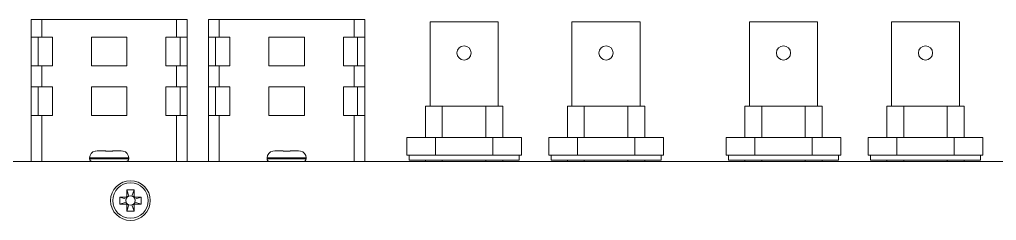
# Model space of a CAD drawing. Header units: millimetres. Extents: x 7 to 1038, y 7 to 730.
# Drawn here: x 144.3 to 213.1, y 207.4 to 221.6 of the extents above; entities that cross this region are included whole.
import ezdxf

# ---------------------------------------------------------------- set-up
doc = ezdxf.new("R2010")
doc.units = ezdxf.units.MM

msp = doc.modelspace()

# ---------------------------------------------------------------- linework, layer by layer
at = {"color": 7, "linetype": 'Continuous', "lineweight": 15}
for p, q in [((145.1238, 220.325), (145.1238, 221.575)), ((145.1238, 221.575), (145.8738, 221.575)), ((145.8738, 221.575), (145.8738, 220.325)), ((155.3738, 221.575), (145.8738, 221.575)), ((155.3738, 220.325), (155.3738, 221.575)), ((155.3738, 221.575), (156.1238, 221.575)), ((156.1238, 221.575), (156.1238, 220.325)), ((157.6238, 220.325), (157.6238, 221.575)), ((157.6238, 221.575), (158.3738, 221.575)), ((158.3738, 221.575), (158.3738, 220.325)), ((167.8738, 221.575), (158.3738, 221.575)), ((167.8738, 220.325), (167.8738, 221.575)), ((167.8738, 221.575), (168.6238, 221.575)), ((168.6238, 221.575), (168.6238, 220.325)), ((173.2238, 221.425), (173.2238, 215.475)), ((173.2238, 221.425), (178.0238, 221.425)), ((178.0238, 215.475), (178.0238, 221.425)), ((183.2238, 221.425), (183.2238, 215.475)), ((183.2238, 221.425), (188.0238, 221.425)), ((188.0238, 215.475), (188.0238, 221.425)), ((195.7238, 221.425), (195.7238, 215.475)), ((195.7238, 221.425), (200.5238, 221.425)), ((200.5238, 215.475), (200.5238, 221.425)), ((205.7238, 221.425), (205.7238, 215.475)), ((205.7238, 221.425), (210.5238, 221.425)), ((210.5238, 215.475), (210.5238, 221.425)), ((145.8738, 220.325), (145.1238, 220.325)), ((145.1238, 220.325), (145.1238, 218.325)), ((145.6238, 220.325), (145.6238, 218.325)), ((146.6238, 220.325), (145.8738, 220.325)), ((146.6238, 218.325), (146.6238, 220.325)), ((151.8738, 220.325), (149.3738, 220.325)), ((149.3738, 220.325), (149.3738, 218.325)), ((151.8738, 218.325), (151.8738, 220.325)), ((155.3738, 220.325), (154.6238, 220.325)), ((154.6238, 220.325), (154.6238, 218.325)), ((156.1238, 220.325), (155.3738, 220.325)), ((155.6238, 220.325), (155.6238, 218.325)), ((156.1238, 220.325), (156.1238, 218.325)), ((158.3738, 220.325), (157.6238, 220.325)), ((157.6238, 220.325), (157.6238, 218.325)), ((158.1238, 220.325), (158.1238, 218.325)), ((159.1238, 220.325), (158.3738, 220.325)), ((159.1238, 218.325), (159.1238, 220.325)), ((164.3738, 220.325), (161.8738, 220.325)), ((161.8738, 220.325), (161.8738, 218.325)), ((164.3738, 218.325), (164.3738, 220.325)), ((167.8738, 220.325), (167.1238, 220.325)), ((167.1238, 220.325), (167.1238, 218.325)), ((168.6238, 220.325), (167.8738, 220.325)), ((168.1238, 220.325), (168.1238, 218.325)), ((168.6238, 220.325), (168.6238, 218.325)), ((145.1238, 216.825), (145.1238, 218.325)), ((145.1238, 218.325), (145.8738, 218.325)), ((145.8738, 218.325), (145.8738, 216.825)), ((145.8738, 218.325), (146.6238, 218.325)), ((149.3738, 218.325), (151.8738, 218.325)), ((154.6238, 218.325), (155.3738, 218.325)), ((155.3738, 216.825), (155.3738, 218.325)), ((155.3738, 218.325), (156.1238, 218.325)), ((156.1238, 218.325), (156.1238, 216.825)), ((157.6238, 216.825), (157.6238, 218.325)), ((157.6238, 218.325), (158.3738, 218.325)), ((158.3738, 218.325), (158.3738, 216.825)), ((158.3738, 218.325), (159.1238, 218.325)), ((161.8738, 218.325), (164.3738, 218.325)), ((167.1238, 218.325), (167.8738, 218.325)), ((167.8738, 216.825), (167.8738, 218.325)), ((167.8738, 218.325), (168.6238, 218.325)), ((168.6238, 218.325), (168.6238, 216.825)), ((145.8738, 216.825), (145.1238, 216.825)), ((145.1238, 216.825), (145.1238, 214.825)), ((145.6238, 216.825), (145.6238, 214.825)), ((146.6238, 216.825), (145.8738, 216.825)), ((146.6238, 214.825), (146.6238, 216.825)), ((149.3738, 216.825), (149.3738, 214.825)), ((151.8738, 216.825), (149.3738, 216.825)), ((151.8738, 214.825), (151.8738, 216.825)), ((155.3738, 216.825), (154.6238, 216.825)), ((154.6238, 216.825), (154.6238, 214.825)), ((156.1238, 216.825), (155.3738, 216.825)), ((155.6238, 216.825), (155.6238, 214.825)), ((156.1238, 216.825), (156.1238, 214.825)), ((158.3738, 216.825), (157.6238, 216.825)), ((157.6238, 216.825), (157.6238, 214.825)), ((158.1238, 216.825), (158.1238, 214.825)), ((159.1238, 216.825), (158.3738, 216.825)), ((159.1238, 214.825), (159.1238, 216.825)), ((161.8738, 216.825), (161.8738, 214.825)), ((164.3738, 216.825), (161.8738, 216.825)), ((164.3738, 214.825), (164.3738, 216.825)), ((167.8738, 216.825), (167.1238, 216.825)), ((167.1238, 216.825), (167.1238, 214.825)), ((168.6238, 216.825), (167.8738, 216.825)), ((168.1238, 216.825), (168.1238, 214.825)), ((168.6238, 216.825), (168.6238, 214.825)), ((172.8988, 213.275), (172.8988, 215.475)), ((172.8988, 215.475), (174.0876, 215.475)), ((174.0876, 213.275), (174.0876, 215.475)), ((177.16, 215.475), (174.0876, 215.475)), ((177.16, 215.475), (178.3488, 215.475)), ((177.16, 213.275), (177.16, 215.475)), ((178.3488, 213.275), (178.3488, 215.475)), ((182.8988, 213.275), (182.8988, 215.475)), ((182.8988, 215.475), (184.0876, 215.475)), ((184.0876, 213.275), (184.0876, 215.475)), ((187.16, 215.475), (184.0876, 215.475)), ((187.16, 213.275), (187.16, 215.475)), ((187.16, 215.475), (188.3488, 215.475)), ((188.3488, 213.275), (188.3488, 215.475)), ((195.3988, 213.275), (195.3988, 215.475)), ((195.3988, 215.475), (196.5876, 215.475)), ((196.5876, 213.275), (196.5876, 215.475)), ((199.66, 215.475), (196.5876, 215.475)), ((199.66, 213.275), (199.66, 215.475)), ((199.66, 215.475), (200.8488, 215.475)), ((200.8488, 213.275), (200.8488, 215.475)), ((205.3988, 213.275), (205.3988, 215.475)), ((205.3988, 215.475), (206.5876, 215.475)), ((206.5876, 213.275), (206.5876, 215.475)), ((209.66, 215.475), (206.5876, 215.475)), ((209.66, 213.275), (209.66, 215.475)), ((209.66, 215.475), (210.8488, 215.475)), ((210.8488, 213.275), (210.8488, 215.475)), ((145.1238, 211.575), (145.1238, 214.825)), ((145.1238, 214.825), (145.8738, 214.825)), ((145.8738, 214.825), (145.8738, 211.575)), ((145.8738, 214.825), (146.6238, 214.825)), ((149.3738, 214.825), (151.8738, 214.825)), ((154.6238, 214.825), (155.3738, 214.825)), ((155.3738, 211.575), (155.3738, 214.825)), ((155.3738, 214.825), (156.1238, 214.825)), ((156.1238, 214.825), (156.1238, 211.575)), ((157.6238, 211.575), (157.6238, 214.825)), ((157.6238, 214.825), (158.3738, 214.825)), ((158.3738, 214.825), (158.3738, 211.575)), ((158.3738, 214.825), (159.1238, 214.825)), ((161.8738, 214.825), (164.3738, 214.825)), ((167.1238, 214.825), (167.8738, 214.825)), ((167.8738, 211.575), (167.8738, 214.825)), ((167.8738, 214.825), (168.6238, 214.825)), ((168.6238, 214.825), (168.6238, 211.575)), ((171.5823, 213.275), (171.5823, 212.025)), ((171.5823, 213.275), (173.6031, 213.275)), ((173.6031, 213.275), (173.6031, 212.025)), ((173.6031, 213.275), (177.6445, 213.275)), ((177.6445, 213.275), (177.6445, 212.025)), ((177.6445, 213.275), (179.6652, 213.275)), ((179.6652, 213.275), (179.6652, 212.025)), ((181.5823, 213.275), (181.5823, 212.025)), ((181.5823, 213.275), (183.6031, 213.275)), ((183.6031, 213.275), (183.6031, 212.025)), ((183.6031, 213.275), (187.6445, 213.275)), ((187.6445, 213.275), (187.6445, 212.025)), ((187.6445, 213.275), (189.6652, 213.275)), ((189.6652, 213.275), (189.6652, 212.025)), ((194.0823, 213.275), (194.0823, 212.025)), ((194.0823, 213.275), (196.1031, 213.275)), ((196.1031, 213.275), (196.1031, 212.025)), ((196.1031, 213.275), (200.1445, 213.275)), ((200.1445, 213.275), (200.1445, 212.025)), ((200.1445, 213.275), (202.1652, 213.275)), ((202.1652, 213.275), (202.1652, 212.025)), ((204.0823, 213.275), (204.0823, 212.025)), ((204.0823, 213.275), (206.1031, 213.275)), ((206.1031, 213.275), (206.1031, 212.025)), ((206.1031, 213.275), (210.1445, 213.275)), ((210.1445, 213.275), (210.1445, 212.025)), ((210.1445, 213.275), (212.1652, 213.275)), ((212.1652, 213.275), (212.1652, 212.025)), ((149.7853, 212.325), (149.6513, 212.3085)), ((149.7853, 212.325), (150.3738, 212.325)), ((150.3807, 212.3085), (150.3738, 212.325)), ((150.8738, 212.325), (150.8669, 212.3085)), ((150.8738, 212.325), (151.4623, 212.325)), ((151.5963, 212.3085), (151.4623, 212.325)), ((162.2853, 212.325), (162.1513, 212.3085)), ((162.2853, 212.325), (162.8738, 212.325)), ((162.8807, 212.3085), (162.8738, 212.325)), ((163.3738, 212.325), (163.3669, 212.3085)), ((163.3738, 212.325), (163.9623, 212.325)), ((164.0963, 212.3085), (163.9623, 212.325)), ((171.5823, 212.025), (171.7612, 212.025)), ((171.7488, 212.025), (171.7488, 211.675)), ((171.7612, 212.025), (173.4242, 212.025)), ((173.4242, 212.025), (173.6031, 212.025)), ((173.6031, 212.025), (173.9608, 212.025)), ((173.9608, 212.025), (177.2868, 212.025)), ((177.2868, 212.025), (177.6445, 212.025)), ((177.6445, 212.025), (177.8234, 212.025)), ((177.8234, 212.025), (179.4864, 212.025)), ((179.4864, 212.025), (179.6652, 212.025)), ((179.4988, 211.675), (179.4988, 212.025)), ((181.5823, 212.025), (181.7612, 212.025)), ((181.7488, 212.025), (181.7488, 211.675)), ((181.7612, 212.025), (183.4242, 212.025)), ((183.4242, 212.025), (183.6031, 212.025)), ((183.6031, 212.025), (183.9608, 212.025)), ((183.9608, 212.025), (187.2868, 212.025)), ((187.2868, 212.025), (187.6445, 212.025)), ((187.6445, 212.025), (187.8234, 212.025)), ((187.8234, 212.025), (189.4864, 212.025)), ((189.4864, 212.025), (189.6652, 212.025)), ((189.4988, 211.675), (189.4988, 212.025)), ((194.0823, 212.025), (194.2612, 212.025)), ((194.2488, 212.025), (194.2488, 211.675)), ((194.2612, 212.025), (195.9242, 212.025)), ((195.9242, 212.025), (196.1031, 212.025)), ((196.1031, 212.025), (196.4608, 212.025)), ((196.4608, 212.025), (199.7868, 212.025)), ((199.7868, 212.025), (200.1445, 212.025)), ((200.1445, 212.025), (200.3234, 212.025)), ((200.3234, 212.025), (201.9864, 212.025)), ((201.9864, 212.025), (202.1652, 212.025)), ((201.9988, 211.675), (201.9988, 212.025)), ((204.0823, 212.025), (204.2612, 212.025)), ((204.2488, 212.025), (204.2488, 211.675)), ((204.2612, 212.025), (205.9242, 212.025)), ((205.9242, 212.025), (206.1031, 212.025)), ((206.1031, 212.025), (206.4608, 212.025)), ((206.4608, 212.025), (209.7868, 212.025)), ((209.7868, 212.025), (210.1445, 212.025)), ((210.1445, 212.025), (210.3234, 212.025)), ((210.3234, 212.025), (211.9864, 212.025)), ((211.9864, 212.025), (212.1652, 212.025)), ((211.9988, 211.675), (211.9988, 212.025)), ((261.1738, 211.575), (43.0738, 211.575)), ((149.2488, 211.825), (149.2488, 211.775)), ((151.9988, 211.775), (151.9988, 211.825)), ((161.7488, 211.825), (161.7488, 211.775)), ((164.4988, 211.775), (164.4988, 211.825)), ((171.7488, 211.675), (179.4988, 211.675)), ((172.8988, 211.575), (172.8988, 211.675)), ((174.0876, 211.575), (174.0876, 211.675)), ((177.16, 211.575), (177.16, 211.675)), ((178.3488, 211.575), (178.3488, 211.675)), ((181.7488, 211.675), (189.4988, 211.675)), ((182.8988, 211.575), (182.8988, 211.675)), ((184.0876, 211.575), (184.0876, 211.675)), ((187.16, 211.575), (187.16, 211.675)), ((188.3488, 211.575), (188.3488, 211.675)), ((194.2488, 211.675), (201.9988, 211.675)), ((195.3988, 211.575), (195.3988, 211.675)), ((196.5876, 211.575), (196.5876, 211.675)), ((199.66, 211.575), (199.66, 211.675)), ((200.8488, 211.575), (200.8488, 211.675)), ((204.2488, 211.675), (211.9988, 211.675)), ((205.3988, 211.575), (205.3988, 211.675)), ((206.5876, 211.575), (206.5876, 211.675)), ((209.66, 211.575), (209.66, 211.675)), ((210.8488, 211.575), (210.8488, 211.675)), ((152.3738, 209.575), (151.8738, 209.575)), ((151.8738, 209.575), (151.8738, 209.1498)), ((152.021, 209.1333), (151.8738, 209.575)), ((152.2266, 209.1333), (152.3738, 209.575)), ((152.3738, 209.1498), (152.3738, 209.575)), ((151.799, 209.075), (151.3738, 209.075)), ((151.3738, 209.075), (151.3738, 208.575)), ((151.8155, 208.9278), (151.3738, 209.075)), ((151.8155, 208.7222), (151.3738, 208.575)), ((151.3738, 208.575), (151.799, 208.575)), ((152.021, 208.5167), (151.8738, 208.075)), ((152.2266, 208.5167), (152.3738, 208.075)), ((152.8738, 209.075), (152.4321, 208.9278)), ((152.4321, 208.7222), (152.8738, 208.575)), ((152.8738, 209.075), (152.4486, 209.075)), ((152.4486, 208.575), (152.8738, 208.575)), ((152.8738, 208.575), (152.8738, 209.075)), ((151.8738, 208.5002), (151.8738, 208.075)), ((151.8738, 208.075), (152.3738, 208.075)), ((152.3738, 208.075), (152.3738, 208.5002))]:
    msp.add_line(p, q, dxfattribs=at)
at = {"color": 8, "linetype": 'Continuous', "lineweight": 15}
for p, q in [((149.2488, 211.825), (150.6238, 211.825)), ((149.2488, 211.775), (150.6238, 211.775)), ((150.6238, 211.825), (151.9988, 211.825)), ((150.6238, 211.775), (151.9988, 211.775)), ((161.7488, 211.825), (163.1238, 211.825)), ((161.7488, 211.775), (163.1238, 211.775)), ((163.1238, 211.825), (164.4988, 211.825)), ((163.1238, 211.775), (164.4988, 211.775))]:
    msp.add_line(p, q, dxfattribs=at)
at = {"color": 7, "linetype": 'Continuous', "lineweight": 15, "flags": 128}
for points in [[(151.8155, 208.9278), (151.7984, 208.825), (151.8155, 208.7222)], [(151.894, 209.0548), (151.8473, 208.9959), (151.8155, 208.9278)], [(151.8155, 208.7222), (151.8473, 208.6541), (151.894, 208.5952)], [(152.021, 209.1333), (151.9529, 209.1015), (151.894, 209.0548)], [(151.894, 208.5952), (151.9529, 208.5485), (152.021, 208.5167)], [(152.2266, 209.1333), (152.1238, 209.1504), (152.021, 209.1333)], [(152.021, 208.5167), (152.1238, 208.4996), (152.2266, 208.5167)], [(152.3536, 209.0548), (152.2947, 209.1015), (152.2266, 209.1333)], [(152.2266, 208.5167), (152.2947, 208.5485), (152.3536, 208.5952)], [(152.4321, 208.9278), (152.4003, 208.9959), (152.3536, 209.0548)], [(152.3536, 208.5952), (152.4003, 208.6541), (152.4321, 208.7222)], [(152.4321, 208.7222), (152.4492, 208.825), (152.4321, 208.9278)]]:
    msp.add_lwpolyline(points, dxfattribs=at)
at = {"color": 7, "linetype": 'Continuous', "lineweight": 15}
for centre, radius in [((175.6238, 219.225), 0.5), ((185.6238, 219.225), 0.5), ((198.1238, 219.225), 0.5), ((208.1238, 219.225), 0.5), ((152.1238, 208.825), 1.4), ((152.1238, 208.825), 1.25)]:
    msp.add_circle(centre, radius, dxfattribs=at)
for centre, radius, start, end in [((149.7488, 211.825), 0.5, 102.257603, 180), ((151.4988, 211.825), 0.5, 0, 77.736387), ((162.2488, 211.825), 0.5, 102.257603, 180), ((163.9988, 211.825), 0.5, 0, 77.736387), ((149.4488, 211.775), 0.2, 180, 270), ((151.7988, 211.775), 0.2, 270, 0), ((161.9488, 211.775), 0.2, 180, 270), ((164.2988, 211.775), 0.2, 270, 0)]:
    msp.add_arc(centre, radius, start, end, dxfattribs=at)
for points, knots in [([(149.6513, 212.3085), (149.6487, 212.3101), (149.6435, 212.3131), (149.6429, 212.3134), (149.6427, 212.3135)], [0, 0, 0, 0, 0.5140154, 1, 1, 1, 1]), ([(150.8669, 212.3085), (150.8253, 212.31), (150.7422, 212.313), (150.5799, 212.3145), (150.4595, 212.3109), (150.3807, 212.3085)], [0, 0, 0, 0, 0.2569071, 0.5137857, 1, 1, 1, 1]), ([(151.6049, 212.3135), (151.6049, 212.3135), (151.6062, 212.3144), (151.6012, 212.3114), (151.5963, 212.3085)], [0, 0, 0, 0, 0.0277766, 1, 1, 1, 1]), ([(162.1513, 212.3085), (162.1487, 212.3101), (162.1435, 212.3131), (162.1429, 212.3134), (162.1427, 212.3135)], [0, 0, 0, 0, 0.5140154, 1, 1, 1, 1]), ([(163.3669, 212.3085), (163.3253, 212.31), (163.2422, 212.313), (163.0799, 212.3145), (162.9595, 212.3109), (162.8807, 212.3085)], [0, 0, 0, 0, 0.2569072, 0.5137852, 1, 1, 1, 1]), ([(164.1049, 212.3135), (164.1049, 212.3135), (164.1063, 212.3144), (164.1012, 212.3114), (164.0963, 212.3085)], [0, 0, 0, 0, 0.0277766, 1, 1, 1, 1]), ([(151.799, 209.075), (151.8074, 209.0758), (151.8243, 209.0775), (151.8467, 209.0904), (151.8636, 209.1094), (151.8725, 209.1304), (151.8734, 209.1443), (151.8738, 209.1498)], [0, 0, 0, 0, 0.2149676, 0.4299768, 0.6443707, 0.8584798, 1, 1, 1, 1]), ([(151.894, 209.0548), (151.8938, 209.0547), (151.8834, 209.0479), (151.8586, 209.0466), (151.8255, 209.0587), (151.8091, 209.0655), (151.7999, 209.075), (151.799, 209.075), (151.799, 209.075)], [0, 0, 0, 0, 0.0036511, 0.2632665, 0.5080265, 0.9492407, 0.9999413, 1, 1, 1, 1]), ([(151.799, 208.575), (151.799, 208.575), (151.7999, 208.575), (151.8091, 208.5844), (151.8254, 208.5913), (151.8543, 208.6017), (151.8737, 208.6023), (151.8853, 208.5997), (151.8911, 208.5971), (151.8938, 208.5953), (151.894, 208.5952)], [0, 0, 0, 0, 0.0000587, 0.0507418, 0.4918136, 0.7364954, 0.8659524, 0.931048, 0.99635, 1, 1, 1, 1]), ([(151.8738, 208.5002), (151.873, 208.5086), (151.8713, 208.5255), (151.8584, 208.5479), (151.8394, 208.5648), (151.8184, 208.5737), (151.8045, 208.5746), (151.799, 208.575)], [0, 0, 0, 0, 0.2150003, 0.4299733, 0.6443577, 0.8584478, 1, 1, 1, 1]), ([(151.8738, 209.1498), (151.8738, 209.1498), (151.8744, 209.1498), (151.8805, 209.1358), (151.8907, 209.1244), (151.9005, 209.0944), (151.9011, 209.0751), (151.8985, 209.0634), (151.8959, 209.0577), (151.8941, 209.055), (151.894, 209.0548)], [0, 0, 0, 0, 0.0000585, 0.0507416, 0.4918131, 0.7364936, 0.8659523, 0.9310482, 0.9963509, 1, 1, 1, 1]), ([(151.894, 208.5952), (151.8941, 208.595), (151.901, 208.5845), (151.902, 208.5596), (151.8907, 208.5278), (151.8806, 208.5052), (151.8744, 208.5023), (151.8738, 208.5002), (151.8738, 208.5002)], [0, 0, 0, 0, 0.0036537, 0.2632677, 0.5080269, 0.9492403, 0.9999397, 1, 1, 1, 1]), ([(152.3536, 209.0548), (152.3535, 209.055), (152.3466, 209.0653), (152.3456, 209.09), (152.3568, 209.1242), (152.3671, 209.1358), (152.3732, 209.1498), (152.3738, 209.1498), (152.3738, 209.1498)], [0, 0, 0, 0, 0.0036503, 0.2632684, 0.5080279, 0.949242, 0.9999415, 1, 1, 1, 1]), ([(152.3738, 208.5002), (152.3738, 208.5002), (152.3732, 208.5023), (152.367, 208.5052), (152.3569, 208.5278), (152.3471, 208.5554), (152.3465, 208.5749), (152.3491, 208.5866), (152.3517, 208.5923), (152.3535, 208.595), (152.3536, 208.5952)], [0, 0, 0, 0, 0.0000603, 0.0507434, 0.4918142, 0.7364943, 0.8659529, 0.9310449, 0.9963475, 1, 1, 1, 1]), ([(152.4486, 209.075), (152.4486, 209.075), (152.4477, 209.075), (152.4385, 209.0655), (152.4222, 209.0587), (152.3933, 209.0483), (152.3739, 209.0477), (152.3622, 209.0503), (152.3565, 209.0529), (152.3537, 209.0547), (152.3536, 209.0548)], [0, 0, 0, 0, 0.0000587, 0.0507428, 0.4918142, 0.7364949, 0.8659517, 0.9310463, 0.99635, 1, 1, 1, 1]), ([(152.3536, 208.5952), (152.3537, 208.5953), (152.3642, 208.6021), (152.3889, 208.6034), (152.4221, 208.5913), (152.4385, 208.5844), (152.4477, 208.575), (152.4486, 208.575), (152.4486, 208.575)], [0, 0, 0, 0, 0.0036511, 0.2632666, 0.5080275, 0.9492418, 0.9999413, 1, 1, 1, 1]), ([(152.3738, 209.1498), (152.3746, 209.1414), (152.3763, 209.1245), (152.3892, 209.1021), (152.4082, 209.0852), (152.4292, 209.0763), (152.4431, 209.0754), (152.4486, 209.075)], [0, 0, 0, 0, 0.2149481, 0.4299875, 0.6443401, 0.8584408, 1, 1, 1, 1]), ([(152.4486, 208.575), (152.4402, 208.5742), (152.4233, 208.5725), (152.4009, 208.5596), (152.384, 208.5406), (152.3751, 208.5196), (152.3742, 208.5057), (152.3738, 208.5002)], [0, 0, 0, 0, 0.2149726, 0.4299761, 0.6443168, 0.8584203, 1, 1, 1, 1])]:
    msp.add_open_spline(points, degree=3, knots=knots, dxfattribs=at)

doc.saveas('drawing.dxf')
